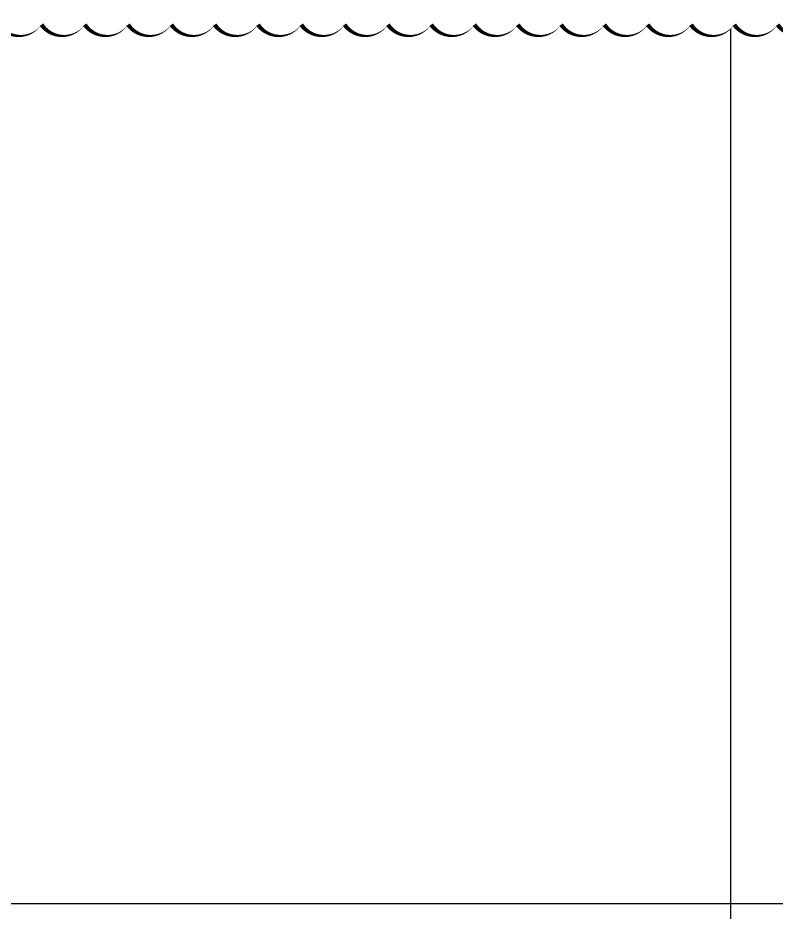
# Model space of a CAD drawing. Extents: x 1849385 to 2804940, y -773301 to -409130.
# Drawn here: x 2185427 to 2239556, y -709021 to -645241 of the extents above; entities that cross this region are included whole.
import ezdxf
from ezdxf.enums import TextEntityAlignment as Align

# ---------------------------------------------------------------- set-up
doc = ezdxf.new("R2010")
doc.units = 0
doc.layers.add('C-SHET-SHBD', color=4, linetype='Continuous')
doc.layers.add('dim', color=7, linetype='Continuous')
doc.styles.add('XD2008', font='@1romans.shx', dxfattribs={"width": 0.7, "bigfont": '!hztxt.shx'})

# ---------------------------------------------------------------- blocks, each defined once
blk = doc.blocks.new('A3文本框')
at = {"layer": 'Defpoints', "ltscale": 500}
blk.add_lwpolyline([(9.999999999997272, -9.999999999998181), (-420.0000000000173, -9.999999999998181), (-420.0000000000173, 297.0000000000127), (9.999999999997272, 297.0000000000127)], close=True, dxfattribs=at)
at = {"layer": 'C-SHET-SHBD', "style": 'XD2008', "width": 0.7}
for tag, height, p in [('子项名称', 4.5, (-37.48932049999985, 35.4120334268755)), ('图名', 4.5, (-37.48932049999985, 24.2692238739146)), ('比例', 3, (-56.3001431233015, 8.254638809770768)), ('MQJD-01', 3, (-13.24466025000038, 2.272258786729253))]:
    blk.add_attdef(tag, text='', height=height, dxfattribs=at).set_placement(p, align=Align.CENTER)

msp = doc.modelspace()

# ---------------------------------------------------------------- linework, layer by layer
at = {"layer": 'Defpoints', "color": 3}
msp.add_lwpolyline([(2236298.730795212, -646034.3539688728), (2236298.730795212, -763012.1367091936), (2176765.048000249, -763012.1367091936)], dxfattribs=at)
msp.add_lwpolyline([(2242752.116283891, -645725.4234500494, 0, 309.1224729701997, -0.52056705), (2239660.891554189, -645725.4234500494, 0, 309.1224729701997, -0.52056705), (2236569.666824487, -645725.4234500494, 0, 309.1224729701997, -0.52056705), (2233478.442094785, -645725.4234500494, 0, 309.1224729701997, -0.52056705), (2230387.217365083, -645725.4234500494, 0, 309.1224729701997, -0.52056705), (2227295.992635381, -645725.4234500494, 0, 309.1224729701997, -0.52056705), (2224204.767905679, -645725.4234500494, 0, 309.1224729701997, -0.52056705), (2221113.543175977, -645725.4234500494, 0, 309.1224729701997, -0.52056705), (2218022.318446275, -645725.4234500494, 0, 309.1224729701997, -0.52056705), (2214931.093716573, -645725.4234500494, 0, 309.1224729701997, -0.52056705), (2211839.868986871, -645725.4234500494, 0, 309.1224729701997, -0.52056705), (2208748.644257169, -645725.4234500494, 0, 309.1224729701997, -0.52056705), (2205657.419527467, -645725.4234500494, 0, 309.1224729701997, -0.52056705), (2202566.194797765, -645725.4234500494, 0, 309.1224729701997, -0.52056705), (2199474.970068063, -645725.4234500494, 0, 309.1224729701997, -0.52056705), (2196383.745338361, -645725.4234500494, 0, 309.1224729701997, -0.52056705), (2193292.520608659, -645725.4234500494, 0, 309.1224729701997, -0.52056705), (2190201.295878957, -645725.4234500494, 0, 309.1224729701997, -0.52056705), (2187110.071149255, -645725.4234500494, 0, 309.1224729701997, -0.52056705), (2184018.846419553, -645725.4234500494, 0, 309.1224729701997, -0.52056705)], format="xyseb", dxfattribs=at)

# ---------------------------------------------------------------- block references
at = {"layer": 'dim', "color": 0, "xscale": 700, "yscale": 700, "zscale": 700}
msp.add_blockref('A3文本框', (2421822.405939783, -701441.3744385167), dxfattribs=at)

doc.saveas('drawing.dxf')
